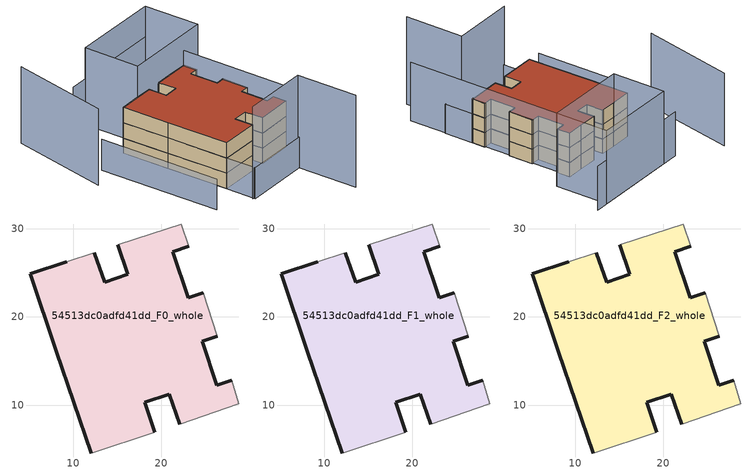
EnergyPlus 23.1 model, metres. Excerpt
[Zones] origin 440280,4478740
54513dc0adfd41dd_F0_whole
 floor ground (EU_floor_Construction): 28.8,10.14 27.99,12.8 26.27,12.25 24.65,17.27 26.35,17.83 24.78,22.74 23.06,22.19 21.32,27.38 23.1,28 22.26,30.54 18.9,29.44 15.06,28.19 16.19,24.83 13.57,23.94 12.4,27.29 9.27,26.29 5.11,24.88 8.1,16.12 12.04,4.57 19.28,6.93 18.13,10.31 20.88,11.23 22.06,7.86 z0
 wall outside (EU_wall_Construction): 12.4,27.29 13.57,23.94 16.19,24.83 15.06,28.19 / 23.1,28 21.32,27.38 23.06,22.19 24.78,22.74 / 26.35,17.83 24.65,17.27 26.27,12.25 27.99,12.8 / 22.06,7.86 20.88,11.23 18.13,10.31 19.28,6.93 / 12.04,4.57 8.1,16.12 5.11,24.88 9.27,26.29 z0:3
 wall adiabatic (EU_wall_Construction): 9.27,26.29 12.4,27.29 / 15.06,28.19 18.9,29.44 22.26,30.54 23.1,28 / 24.78,22.74 26.35,17.83 / 27.99,12.8 28.8,10.14 22.06,7.86 / 19.28,6.93 12.04,4.57 z0:3
54513dc0adfd41dd_F1_whole
 floor to 54513dc0adfd41dd_F0_whole (EU_floor_Construction): 28.8,10.14 27.99,12.8 26.27,12.25 24.65,17.27 26.35,17.83 24.77,22.74 23.06,22.19 21.32,27.38 23.1,28 22.26,30.54 18.9,29.44 15.06,28.19 16.19,24.83 13.57,23.94 12.4,27.29 9.27,26.29 5.11,24.88 8.1,16.12 12.04,4.57 19.28,6.93 18.13,10.31 20.88,11.23 22.06,7.86 z3
 wall outside (EU_wall_Construction): 12.4,27.29 13.57,23.94 16.19,24.83 15.06,28.19 / 23.1,28 21.32,27.38 23.06,22.19 24.78,22.74 / 26.35,17.83 24.65,17.27 26.27,12.25 27.99,12.8 / 22.06,7.86 20.88,11.23 18.13,10.31 19.28,6.93 / 12.04,4.57 8.1,16.12 5.11,24.88 9.27,26.29 z3:6
 wall adiabatic (EU_wall_Construction): 9.27,26.29 12.4,27.29 / 15.06,28.19 18.9,29.44 22.26,30.54 23.1,28 / 24.78,22.74 26.35,17.83 / 27.99,12.8 28.8,10.14 22.06,7.86 / 19.28,6.93 12.04,4.57 z3:6
54513dc0adfd41dd_F2_whole
 floor to 54513dc0adfd41dd_F1_whole (EU_floor_Construction): 28.8,10.14 27.99,12.8 26.27,12.25 24.65,17.27 26.35,17.83 24.77,22.74 23.06,22.19 21.32,27.38 23.1,28 22.26,30.54 18.9,29.44 15.06,28.19 16.19,24.83 13.57,23.94 12.4,27.29 9.27,26.29 5.11,24.88 8.1,16.12 12.04,4.57 19.28,6.93 18.13,10.31 20.88,11.23 22.06,7.86 z6
 wall outside (EU_wall_Construction): 12.4,27.29 13.57,23.94 16.19,24.83 15.06,28.19 / 23.1,28 21.32,27.38 23.06,22.19 24.78,22.74 / 26.35,17.83 24.65,17.27 26.27,12.25 27.99,12.8 / 22.06,7.86 20.88,11.23 18.13,10.31 19.28,6.93 / 12.04,4.57 8.1,16.12 5.11,24.88 9.27,26.29 z6:9
 wall adiabatic (EU_wall_Construction): 9.27,26.29 12.4,27.29 / 15.06,28.19 18.9,29.44 22.26,30.54 23.1,28 / 24.78,22.74 26.35,17.83 / 27.99,12.8 28.8,10.14 22.06,7.86 / 19.28,6.93 12.04,4.57 z6:9
 roof outside (EU_roof_Construction): 23.1,28 21.32,27.38 23.06,22.19 24.78,22.74 26.35,17.83 24.65,17.27 26.27,12.25 27.99,12.8 28.8,10.14 22.06,7.86 20.88,11.23 18.13,10.31 19.28,6.93 12.04,4.57 8.1,16.12 5.11,24.88 9.27,26.29 12.4,27.29 13.57,23.94 16.19,24.83 15.06,28.19 18.9,29.44 22.26,30.54 z9
shading: -1.25,22.4 6.29,-0.3 / 12.04,4.57 28.8,10.15 / 28.8,10.15 30.67,4.54 / 30.67,4.54 13.9,-1.04 / 13.9,-1.04 12.04,4.57 z0:6; -6.81,37.94 -4.81,18.56 / 26.11,31.82 9.28,26.26 / 9.28,26.26 5.83,36.71 / 5.83,36.71 22.66,42.27 / 22.66,42.27 26.11,31.82 z0:15; 25.32,43.12 2.4,35.51 z0:9; 13.58,-0.84 26.22,3.37 / 26.22,3.37 30.03,-8.06 z0:18; 32.95,-2.84 21.92,30.43 z0:12
[Building]
EU S2 Campaign: North Axis=0; Terrain=City; Solar Distribution=FullExterior
[Site:Location]
Madrid: Latitude=40.5; Longitude=-3.5; Time Zone=1; Elevation=609
[SizingPeriod:WeatherFileDays]
AnnualSizingPeriod: Begin Month=1; Begin Day of Month=1; End Month=12; End Day of Month=31; Day of Week for Start Day=Monday; Use Weather File Daylight Saving Period=No; Use Weather File Rain and Snow Indicators=No
[MATERIAL]
EU_InternalMass_Material: Roughness=MediumRough; Thickness=0.1; Conductivity=1; Density=1800; Specific Heat=900; Thermal Absorptance=0.9; Solar Absorptance=0.7; Visible Absorptance=0.7
[MATERIAL:NOMASS] Roughness=MediumRough; Thermal Absorptance=0.9; Solar Absorptance=0.7; Visible Absorptance=0.7
Name | Thermal Resistance
EU_wall_NoMass | 0.419739
EU_roof_NoMass | 0.352165
EU_floor_NoMass | 0.608284
[CONSTRUCTION]
EU_wall_Construction: EU_wall_NoMass
EU_roof_Construction: EU_roof_NoMass
EU_floor_Construction: EU_floor_NoMass
EU_InternalMass_Construction: EU_InternalMass_Material
[ZONE] Type=1; Multiplier=1; Ceiling Height=autocalculate; Volume=1032.22; Floor Area=autocalculate; Part of Total Floor Area=Yes
54513dc0adfd41dd_F0_whole; 54513dc0adfd41dd_F1_whole; 54513dc0adfd41dd_F2_whole
[INTERNALMASS] Construction=EU_InternalMass_Construction; Surface Area=331.634
Name | Zone or ZoneList
54513dc0adfd41dd_F0_whole_EU_InternalMass | 54513dc0adfd41dd_F0_whole
54513dc0adfd41dd_F1_whole_EU_InternalMass | 54513dc0adfd41dd_F1_whole
54513dc0adfd41dd_F2_whole_EU_InternalMass | 54513dc0adfd41dd_F2_whole
[OTHEREQUIPMENT] Fuel Type=Electricity; Design Level Calculation Method=Watts/Area; Power per Zone Floor Area=1; Fraction Latent=0; Fraction Radiant=0; Fraction Lost=0; Carbon Dioxide Generation Rate=0; EndUse Subcategory=EU_Step8_InternalGains
Name | Zone or ZoneList or Space or SpaceList | Schedule
EU_Step8_InternalGain_54513dc0adfd41dd_F0_whole_f000 | 54513dc0adfd41dd_F0_whole | EU_Step8_GainSchedule_54513dc0adfd41dd_F0_whole_f000
EU_Step8_InternalGain_54513dc0adfd41dd_F1_whole_f000 | 54513dc0adfd41dd_F1_whole | EU_Step8_GainSchedule_54513dc0adfd41dd_F1_whole_f000
EU_Step8_InternalGain_54513dc0adfd41dd_F2_whole_f000 | 54513dc0adfd41dd_F2_whole | EU_Step8_GainSchedule_54513dc0adfd41dd_F2_whole_f000
[ZONEVENTILATION:DESIGNFLOWRATE] Schedule=EU_AlwaysOn; Design Flow Rate Calculation Method=AirChanges/Hour; Air Changes per Hour=0.703302; Ventilation Type=Natural; Fan Pressure Rise=0; Fan Total Efficiency=1; Constant Term Coefficient=1; Temperature Term Coefficient=0; Velocity Term Coefficient=0; Velocity Squared Term Coefficient=0; Minimum Indoor Temperature=-100; Maximum Indoor Temperature=100; Delta Temperature=-100; Minimum Outdoor Temperature=-100; Maximum Outdoor Temperature=100; Maximum Wind Speed=40
Name | Zone or ZoneList or Space or SpaceList
EU_ConstantAir_54513dc0adfd41dd_F0_whole | 54513dc0adfd41dd_F0_whole
EU_ConstantAir_54513dc0adfd41dd_F1_whole | 54513dc0adfd41dd_F1_whole
EU_ConstantAir_54513dc0adfd41dd_F2_whole | 54513dc0adfd41dd_F2_whole
[HVACTEMPLATE:THERMOSTAT] Constant Heating Setpoint=20; Constant Cooling Setpoint=50
EU_HeatOnly_54513dc0adfd41dd_F0_whole; EU_HeatOnly_54513dc0adfd41dd_F1_whole; EU_HeatOnly_54513dc0adfd41dd_F2_whole
[HVACTEMPLATE:ZONE:IDEALLOADSAIRSYSTEM] System Availability Schedule=EU_AlwaysOn; Maximum Heating Supply Air Temperature=50; Minimum Cooling Supply Air Temperature=13; Maximum Heating Supply Air Humidity Ratio=0.0156; Minimum Cooling Supply Air Humidity Ratio=0.0077; Heating Limit=NoLimit; Cooling Limit=NoLimit; Heating Availability Schedule=EU_AlwaysOn; Cooling Availability Schedule=EU_CoolingOff; Dehumidification Control Type=ConstantSensibleHeatRatio; Cooling Sensible Heat Ratio=0.7; Dehumidification Setpoint=60; Humidification Control Type=None; Humidification Setpoint=30; Outdoor Air Method=None; Outdoor Air Flow Rate per Person=0.00944; Outdoor Air Flow Rate per Zone Floor Area=0; Outdoor Air Flow Rate per Zone=0; Demand Controlled Ventilation Type=None; Outdoor Air Economizer Type=NoEconomizer; Heat Recovery Type=None; Sensible Heat Recovery Effectiveness=0.7; Latent Heat Recovery Effectiveness=0.65
Name | Template Thermostat
54513dc0adfd41dd_F0_whole | EU_HeatOnly_54513dc0adfd41dd_F0_whole
54513dc0adfd41dd_F1_whole | EU_HeatOnly_54513dc0adfd41dd_F1_whole
54513dc0adfd41dd_F2_whole | EU_HeatOnly_54513dc0adfd41dd_F2_whole
[SIZING:ZONE] Zone Cooling Design Supply Air Temperature Input Method=SupplyAirTemperature; Zone Cooling Design Supply Air Temperature=13; Zone Heating Design Supply Air Temperature Input Method=SupplyAirTemperature; Zone Heating Design Supply Air Temperature=50; Zone Cooling Design Supply Air Humidity Ratio=0.008; Zone Heating Design Supply Air Humidity Ratio=0.008; Cooling Design Air Flow Method=DesignDay; Cooling Design Air Flow Rate=0; Cooling Minimum Air Flow per Zone Floor Area=0.000762; Cooling Minimum Air Flow=0; Cooling Minimum Air Flow Fraction=0.2; Heating Design Air Flow Method=DesignDay; Heating Design Air Flow Rate=0; Heating Maximum Air Flow per Zone Floor Area=0.002032; Heating Maximum Air Flow=0.141576; Heating Maximum Air Flow Fraction=0.3; Account for Dedicated Outdoor Air System=No; Dedicated Outdoor Air System Control Strategy=NeutralSupplyAir; Dedicated Outdoor Air Low Setpoint Temperature for Design=autosize; Dedicated Outdoor Air High Setpoint Temperature for Design=autosize; Zone Load Sizing Method=Sensible Load Only No Latent Load; Zone Latent Cooling Design Supply Air Humidity Ratio Input Method=HumidityRatioDifference; Zone Cooling Design Supply Air Humidity Ratio Difference=0.005; Zone Latent Heating Design Supply Air Humidity Ratio Input Method=HumidityRatioDifference; Zone Humidification Design Supply Air Humidity Ratio Difference=0.005
54513dc0adfd41dd_F0_whole; 54513dc0adfd41dd_F1_whole; 54513dc0adfd41dd_F2_whole
[SCHEDULE:CONSTANT]
Name | Hourly Value
EU_AlwaysOn | 1
EU_CoolingOff | 0
[SCHEDULE:FILE] Column Number=1; Rows to Skip at Top=0; Number of Hours of Data=8760; Column Separator=Comma; Interpolate to Timestep=No; Minutes per Item=60; Adjust Schedule for Daylight Savings=Yes
Name | File
EU_Step8_GainSchedule_54513dc0adfd41dd_F0_whole_f000 | ../../schedules/54513dc0adfd41dd/54513dc0adfd41dd_F0_whole_f000_gain.csv
EU_Step8_GainSchedule_54513dc0adfd41dd_F1_whole_f000 | ../../schedules/54513dc0adfd41dd/54513dc0adfd41dd_F1_whole_f000_gain.csv
EU_Step8_GainSchedule_54513dc0adfd41dd_F2_whole_f000 | ../../schedules/54513dc0adfd41dd/54513dc0adfd41dd_F2_whole_f000_gain.csv
